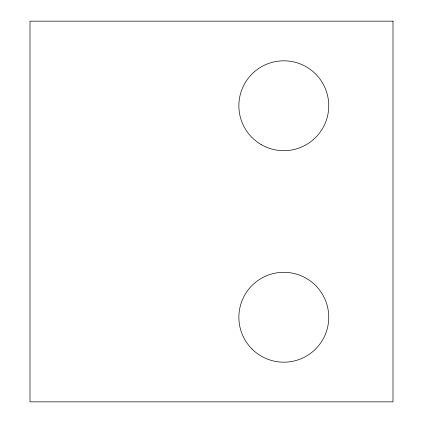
<?xml version="1.0" encoding="UTF-8"?>
<svg xmlns="http://www.w3.org/2000/svg" width="423" height="423" viewBox="0 0 423 423"><rect width="100%" height="100%" fill="white"/><g stroke="black" fill="none" stroke-linecap="round" stroke-linejoin="round"><path stroke-width="0.63" d="M392.993 21.15L30.007 21.15L30.007 401.85L392.993 401.85L392.993 21.15M252.029 349.028A44.944 44.944 0 0 0 327.222 328.883A44.944 44.944 0 0 0 272.179 273.84A44.944 44.944 0 0 0 252.029 349.028M261.335 144.671A44.944 44.944 0 0 0 328.75 105.75A44.944 44.944 0 0 0 261.335 66.829A44.944 44.944 0 0 0 261.335 144.671"/></g></svg>
